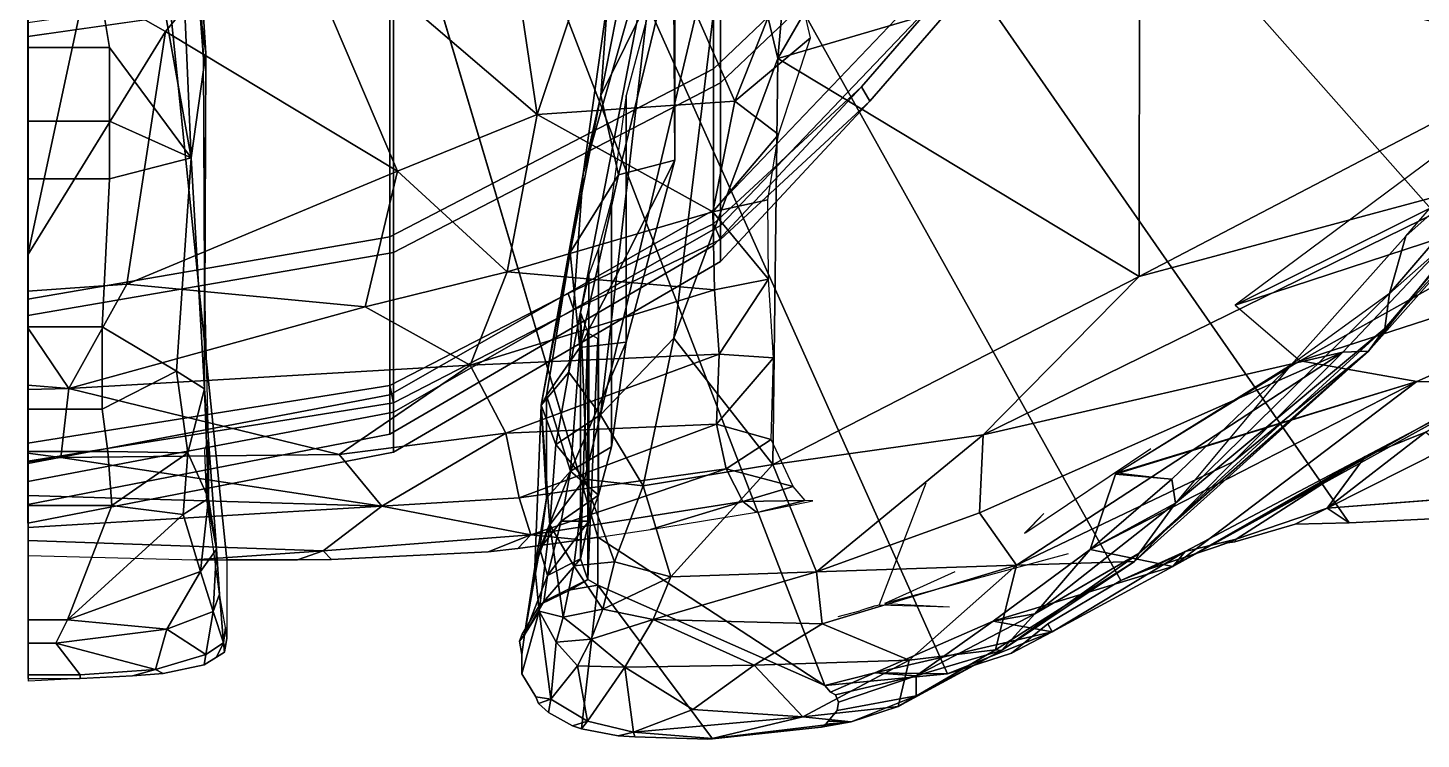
# Model space of a CAD drawing. Header units: metres. Extents: x 0 to 321, y -193 to 151.
# Drawn here: x 0 to 107.9, y -193.2 to -138.1 of the extents above; entities that cross this region are included whole.
import ezdxf

# ---------------------------------------------------------------- set-up
doc = ezdxf.new("R2010")
doc.units = ezdxf.units.M

msp = doc.modelspace()

# ---------------------------------------------------------------- linework, layer by layer
at = {"layer": 'mask_half'}
for points, invisible_edges in [([(74.58, -120.82, 235.74), (53.12, -122.88, 185.49), (53.12, -141.28, 205.88)], 1), ([(53.12, -141.28, 205.88), (74.58, -129.71, 261.17), (74.58, -120.82, 235.74)], 1), ([(75.33, -130.69, 260.76), (53.66, -142.38, 204.91), (75.33, -121.7, 235.07)], 1), ([(53.66, -123.79, 184.32), (75.33, -121.7, 235.07), (53.66, -142.38, 204.91)], 1), ([(28.04, -133.7, 164.09), (53.12, -141.28, 205.88), (53.12, -122.88, 185.49)], 1), ([(53.66, -142.38, 204.91), (28.32, -134.72, 162.7), (53.66, -123.79, 184.32)], 1), ([(1.06, -127.52, 151.3), (0.02, -138.78, 154.67), (0.02, -127.65, 151)], 1), ([(0.02, -138.78, 154.67), (1.06, -127.52, 151.3), (28.32, -134.72, 162.7)], 3), ([(74.58, -129.71, 261.17), (53.12, -141.28, 205.88), (53.12, -152.23, 237.16)], 1), ([(53.12, -152.23, 237.16), (64.56, -142.69, 286), (74.58, -129.71, 261.17)], 3), ([(74.58, -129.71, 261.17), (64.56, -142.69, 286), (74.58, -131.12, 281.77)], 1), ([(65.21, -143.8, 285.84), (53.66, -153.43, 236.51), (75.33, -130.69, 260.76)], 13), ([(53.66, -142.38, 204.91), (75.33, -130.69, 260.76), (53.66, -153.43, 236.51)], 1), ([(65.21, -143.8, 285.84), (74.58, -131.12, 281.77), (64.56, -142.69, 286)], 1), ([(65.21, -143.8, 285.84), (75.33, -130.69, 260.76), (75.33, -132.11, 281.57)], 1), ([(74.58, -131.12, 281.77), (65.21, -143.8, 285.84), (75.33, -132.11, 281.57)], 1), ([(0.02, -159.13, 179.85), (28.04, -133.7, 164.09), (0.02, -137.72, 156.14)], 1), ([(28.04, -133.7, 164.09), (0.02, -159.13, 179.85), (28.04, -154.29, 186.91)], 1), ([(53.12, -141.28, 205.88), (28.04, -133.7, 164.09), (28.04, -154.29, 186.91)], 1), ([(28.32, -134.72, 162.7), (0.02, -160.4, 178.63), (0.02, -138.78, 154.67)], 1), ([(0.02, -160.4, 178.63), (28.32, -134.72, 162.7), (28.32, -155.52, 185.75)], 1), ([(28.32, -134.72, 162.7), (53.66, -142.38, 204.91), (28.32, -155.52, 185.75)], 1), ([(28.04, -166.53, 221.9), (53.12, -141.28, 205.88), (28.04, -154.29, 186.91)], 1), ([(53.12, -141.28, 205.88), (28.04, -166.53, 221.9), (53.12, -152.23, 237.16)], 1), ([(53.66, -142.38, 204.91), (28.32, -167.88, 221.1), (28.32, -155.52, 185.75)], 1), ([(28.32, -167.88, 221.1), (53.66, -142.38, 204.91), (53.66, -153.43, 236.51)], 1), ([(64.56, -142.69, 286), (53.12, -152.23, 237.16), (53.12, -154.96, 277.19)], 1), ([(53.66, -154.5, 290.72), (64.56, -142.69, 286), (53.12, -153.28, 290.83)], 1), ([(64.56, -142.69, 286), (53.66, -154.5, 290.72), (65.21, -143.8, 285.84)], 1), ([(53.66, -153.43, 236.51), (65.21, -143.8, 285.84), (53.66, -156.2, 276.94)], 1), ([(28.04, -169.59, 266.69), (53.12, -152.23, 237.16), (28.04, -166.53, 221.9)], 1), ([(53.12, -152.23, 237.16), (28.04, -169.59, 266.69), (53.12, -154.96, 277.19)], 1), ([(53.12, -154.96, 277.19), (28.04, -165.81, 297.49), (53.12, -153.28, 290.83)], 3), ([(53.12, -153.28, 290.83), (28.04, -165.81, 297.49), (41.86, -158.69, 295.58)], 1), ([(53.66, -153.43, 236.51), (28.32, -170.97, 266.34), (28.32, -167.88, 221.1)], 1), ([(28.32, -170.97, 266.34), (53.66, -153.43, 236.51), (53.66, -156.2, 276.94)], 1), ([(42.29, -159.96, 295.52), (53.12, -153.28, 290.83), (41.86, -158.69, 295.58)], 1), ([(53.12, -153.28, 290.83), (42.29, -159.96, 295.52), (53.66, -154.5, 290.72)], 1), ([(0.02, -171.85, 216.23), (28.04, -154.29, 186.91), (0.02, -159.13, 179.85)], 1), ([(28.04, -154.29, 186.91), (0.02, -171.85, 216.23), (28.04, -166.53, 221.9)], 1), ([(28.04, -165.81, 297.49), (53.12, -154.96, 277.19), (28.04, -169.59, 266.69)], 1), ([(28.32, -167.15, 297.45), (53.66, -156.2, 276.94), (53.66, -154.5, 290.72)], 13), ([(28.32, -167.15, 297.45), (53.66, -154.5, 290.72), (42.29, -159.96, 295.52)], 1), ([(28.32, -155.52, 185.75), (0.02, -173.26, 215.37), (0.02, -160.4, 178.63)], 1), ([(0.02, -173.26, 215.37), (28.32, -155.52, 185.75), (28.32, -167.88, 221.1)], 1), ([(53.66, -156.2, 276.94), (28.32, -167.15, 297.45), (28.32, -170.97, 266.34)], 1), ([(28.32, -167.15, 297.45), (41.86, -158.69, 295.58), (28.04, -165.81, 297.49)], 1), ([(41.86, -158.69, 295.58), (28.32, -167.15, 297.45), (42.29, -159.96, 295.52)], 1), ([(0.02, -170.29, 301.37), (28.32, -167.15, 297.45), (28.04, -165.81, 297.49)], 1), ([(28.04, -169.59, 266.69), (0.02, -170.29, 301.37), (28.04, -165.81, 297.49)], 1), ([(0.02, -175.03, 262.78), (28.04, -166.53, 221.9), (0.02, -171.85, 216.23)], 1), ([(28.04, -166.53, 221.9), (0.02, -175.03, 262.78), (28.04, -169.59, 266.69)], 1), ([(28.32, -167.15, 297.45), (0.02, -170.29, 301.37), (0.02, -171.68, 301.37)], 1), ([(0.02, -171.68, 301.37), (28.32, -170.97, 266.34), (28.32, -167.15, 297.45)], 1), ([(28.32, -167.88, 221.1), (0.02, -176.47, 262.39), (0.02, -173.26, 215.37)], 1), ([(0.02, -176.47, 262.39), (28.32, -167.88, 221.1), (28.32, -170.97, 266.34)], 1), ([(0.02, -170.29, 301.37), (28.04, -169.59, 266.69), (0.02, -175.03, 262.78)], 1), ([(28.32, -170.97, 266.34), (0.02, -171.68, 301.37), (0.02, -176.47, 262.39)], 1)]:
    msp.add_3dface(points, dxfattribs=dict(at, invisible_edges=invisible_edges))
for points in [[(53.12, -153.28, 290.83), (64.56, -142.69, 286), (53.12, -154.96, 277.19)], [(53.66, -154.5, 290.72), (53.66, -156.2, 276.94), (65.21, -143.8, 285.84)]]:
    msp.add_3dface(points, dxfattribs=at)
at = {"layer": 'shirt_half'}
for points in [[(39.45, -144.83, -32.76), (34.71, -112.89, 28.5), (19.49, -127.7, -0.48)], [(46.24, -124.54, 4.71), (34.71, -112.89, 28.5), (39.45, -144.83, -32.76)], [(4.49, -134.87, -15.8), (0.02, -114.08, 23.29), (0.02, -155.69, -60.11)], [(54.76, -143.78, -35.17), (46.24, -124.54, 4.71), (39.45, -144.83, -32.76)], [(59.17, -132.63, -16.1), (46.24, -124.54, 4.71), (54.76, -143.78, -35.17)], [(19.49, -127.7, -0.48), (4.49, -134.87, -15.8), (10.68, -138.39, -22.43)], [(28.64, -149.22, -41.83), (19.49, -127.7, -0.48), (10.68, -138.39, -22.43)], [(39.45, -144.83, -32.76), (19.49, -127.7, -0.48), (28.64, -149.22, -41.83)], [(60.62, -138.88, -28.03), (59.17, -132.63, -16.1), (54.76, -143.78, -35.17)], [(10.68, -138.39, -22.43), (4.49, -134.87, -15.8), (0.02, -155.69, -60.11)], [(28.64, -149.22, -41.83), (10.68, -138.39, -22.43), (7.69, -157.96, -64.68)], [(60.62, -138.88, -28.03), (54.76, -143.78, -35.17), (58.15, -146.38, -41.46)], [(54.76, -143.78, -35.17), (39.45, -144.83, -32.76), (53.06, -152.36, -52.54)], [(58.15, -146.38, -41.46), (54.76, -143.78, -35.17), (53.06, -152.36, -52.54)], [(39.45, -144.83, -32.76), (28.64, -149.22, -41.83), (37.13, -157.01, -58.96)], [(53.06, -152.36, -52.54), (39.45, -144.83, -32.76), (37.13, -157.01, -58.96)], [(58.15, -146.38, -41.46), (53.06, -152.36, -52.54), (57.31, -151.43, -51.77)], [(28.64, -149.22, -41.83), (7.69, -157.96, -64.68), (26.15, -159.71, -65.57)], [(37.13, -157.01, -58.96), (28.64, -149.22, -41.83), (26.15, -159.71, -65.57)], [(57.36, -157.58, -66.14), (57.31, -151.43, -51.77), (53.06, -152.36, -52.54)], [(53.2, -158.4, -67.14), (53.06, -152.36, -52.54), (37.13, -157.01, -58.96)], [(57.36, -157.58, -66.14), (53.06, -152.36, -52.54), (53.2, -158.4, -67.14)], [(37.13, -157.01, -58.96), (26.15, -159.71, -65.57), (34.26, -164.25, -78.11)], [(53.2, -158.4, -67.14), (37.13, -157.01, -58.96), (34.26, -164.25, -78.11)], [(26.15, -159.71, -65.57), (7.69, -157.96, -64.68), (3.18, -166.05, -87.08)], [(53.55, -163.39, -81.65), (53.2, -158.4, -67.14), (34.26, -164.25, -78.11)], [(57.36, -157.58, -66.14), (53.2, -158.4, -67.14), (53.55, -163.39, -81.65)], [(57.75, -163.66, -84.13), (57.36, -157.58, -66.14), (53.55, -163.39, -81.65)], [(34.26, -164.25, -78.11), (26.15, -159.71, -65.57), (3.18, -166.05, -87.08)], [(53.55, -163.39, -81.65), (34.26, -164.25, -78.11), (37.04, -169.51, -97.16)], [(53.55, -163.39, -81.65), (37.04, -169.51, -97.16), (53.33, -168.82, -101.5)], [(57.75, -163.66, -84.13), (53.55, -163.39, -81.65), (53.33, -168.82, -101.5)], [(57.75, -163.66, -84.13), (53.33, -168.82, -101.5), (57.57, -170, -108.69)], [(34.26, -164.25, -78.11), (3.18, -166.05, -87.08), (24.13, -171.15, -102.47)], [(37.04, -169.51, -97.16), (34.26, -164.25, -78.11), (24.13, -171.15, -102.47)], [(3.18, -166.05, -87.08), (0.02, -165.78, -85.98), (0.02, -166.12, -87.26)], [(24.13, -171.15, -102.47), (3.18, -166.05, -87.08), (2.57, -171.38, -106.4)], [(53.33, -168.82, -101.5), (37.04, -169.51, -97.16), (38.06, -174.51, -119.23)], [(54.1, -172.27, -118.08), (53.33, -168.82, -101.5), (38.06, -174.51, -119.23)], [(57.57, -170, -108.69), (53.33, -168.82, -101.5), (54.1, -172.27, -118.08)], [(37.04, -169.51, -97.16), (24.13, -171.15, -102.47), (27.42, -175.16, -119.74)], [(38.06, -174.51, -119.23), (37.04, -169.51, -97.16), (27.42, -175.16, -119.74)], [(59.28, -173.64, -130.59), (57.57, -170, -108.69), (54.1, -172.27, -118.08)], [(2.57, -171.38, -106.4), (0.02, -171.05, -105.14), (0.02, -171.72, -108.27)], [(27.42, -175.16, -119.74), (24.13, -171.15, -102.47), (2.57, -171.38, -106.4)], [(54.1, -172.27, -118.08), (38.06, -174.51, -119.23), (38.97, -177.37, -138)], [(55.39, -174.81, -135.63), (54.1, -172.27, -118.08), (38.97, -177.37, -138)], [(59.28, -173.64, -130.59), (54.1, -172.27, -118.08), (55.39, -174.81, -135.63)], [(60.22, -174.72, -143.86), (59.28, -173.64, -130.59), (55.39, -174.81, -135.63)], [(27.42, -175.16, -119.74), (0.02, -174.33, -119.86), (0.02, -176.81, -134.73)], [(38.97, -177.37, -138), (38.06, -174.51, -119.23), (27.42, -175.16, -119.74)], [(60.8, -174.76, -150.47), (60.22, -174.72, -143.86), (56.69, -175.59, -150.47)], [(38.97, -177.37, -138), (27.42, -175.16, -119.74), (22.88, -178.63, -142.99)], [(56.44, -175.62, -150.47), (55.39, -174.81, -135.63), (48.23, -176.98, -150.47)], [(38.97, -177.37, -138), (35.66, -178.69, -150.47), (37.95, -178.43, -150.47)], [(42.86, -177.76, -150.47), (38.97, -177.37, -138), (37.95, -178.43, -150.47)], [(22.88, -178.63, -142.99), (12.92, -179.32, -150.47), (20.9, -179.33, -150.47)], [(23.54, -179.29, -150.47), (22.88, -178.63, -142.99), (20.9, -179.33, -150.47)]]:
    msp.add_3dface(points, dxfattribs=at)
for points, invisible_edges in [([(0.02, -158.52, -66.2), (10.68, -138.39, -22.43), (0.02, -155.69, -60.11)], 1), ([(10.68, -138.39, -22.43), (0.02, -158.52, -66.2), (7.69, -157.96, -64.68)], 1), ([(0.02, -158.52, -66.2), (3.18, -166.05, -87.08), (7.69, -157.96, -64.68)], 1), ([(3.18, -166.05, -87.08), (0.02, -158.52, -66.2), (0.02, -161.36, -74.08)], 1), ([(3.18, -166.05, -87.08), (0.02, -161.36, -74.08), (0.02, -165.75, -85.91)], 12), ([(3.18, -166.05, -87.08), (0.02, -165.75, -85.91), (0.02, -165.78, -85.98)], 1), ([(0.02, -171.05, -105.14), (3.18, -166.05, -87.08), (0.02, -166.12, -87.26)], 1), ([(3.18, -166.05, -87.08), (0.02, -171.05, -105.14), (2.57, -171.38, -106.4)], 1), ([(0.02, -174.33, -119.86), (2.57, -171.38, -106.4), (0.02, -171.72, -108.27)], 1), ([(2.57, -171.38, -106.4), (0.02, -174.33, -119.86), (27.42, -175.16, -119.74)], 1), ([(56.44, -175.62, -150.47), (60.22, -174.72, -143.86), (55.39, -174.81, -135.63)], 1), ([(60.22, -174.72, -143.86), (56.44, -175.62, -150.47), (56.69, -175.59, -150.47)], 1), ([(0.02, -177.82, -141.32), (27.42, -175.16, -119.74), (0.02, -176.81, -134.73)], 1), ([(27.42, -175.16, -119.74), (0.02, -177.82, -141.32), (22.88, -178.63, -142.99)], 1), ([(42.86, -177.76, -150.47), (55.39, -174.81, -135.63), (38.97, -177.37, -138)], 1), ([(55.39, -174.81, -135.63), (42.86, -177.76, -150.47), (48.23, -176.98, -150.47)], 1), ([(0.07, -178.98, -150.47), (0.02, -177.82, -141.32), (0.02, -178.98, -150.47)], 1), ([(0.02, -177.82, -141.32), (0.07, -178.98, -150.47), (22.88, -178.63, -142.99)], 3), ([(23.54, -179.29, -150.47), (38.97, -177.37, -138), (22.88, -178.63, -142.99)], 1), ([(38.97, -177.37, -138), (23.54, -179.29, -150.47), (35.66, -178.69, -150.47)], 1), ([(22.88, -178.63, -142.99), (0.07, -178.98, -150.47), (12.92, -179.32, -150.47)], 1)]:
    msp.add_3dface(points, dxfattribs=dict(at, invisible_edges=invisible_edges))
at = {"layer": 'suit_cap_half'}
for points, invisible_edges in [([(0.07, -29.24, -150.47), (135.77, -161.93, -150.47), (124.7, -170.3, -150.47)], 3), ([(135.77, -161.93, -150.47), (0.07, -29.24, -150.47), (146.77, -155.07, -150.47)], 1), ([(163.98, -137.83, -150.47), (146.77, -155.07, -150.47), (0.07, -29.24, -150.47)], 1), ([(0.07, -29.24, -150.47), (86.73, -180.08, -150.47), (84.65, -180.93, -150.47)], 1), ([(86.73, -180.08, -150.47), (0.07, -29.24, -150.47), (92.91, -177.99, -150.47)], 15), ([(92.91, -177.99, -150.47), (0.07, -29.24, -150.47), (98.16, -176.55, -150.47)], 15), ([(98.16, -176.55, -150.47), (0.07, -29.24, -150.47), (102.32, -176.46, -150.47)], 1), ([(124.7, -170.3, -150.47), (102.32, -176.46, -150.47), (0.07, -29.24, -150.47)], 1), ([(84.65, -180.93, -150.47), (71.23, -188.16, -150.47), (0.07, -29.24, -150.47)], 1), ([(15.42, -179.32, -150.47), (0.07, -188.71, -150.47), (0.07, -29.24, -150.47)], 1), ([(44.16, -177.57, -150.47), (15.42, -179.32, -150.47), (0.07, -29.24, -150.47)], 1), ([(102.32, -176.46, -150.47), (124.7, -170.3, -150.47), (119.13, -173.31, -150.47)], 13), ([(102.32, -176.46, -150.47), (119.13, -173.31, -150.47), (117.36, -173.98, -150.47)], 13), ([(102.32, -176.46, -150.47), (117.36, -173.98, -150.47), (110.91, -176.04, -150.47)], 1), ([(92.91, -177.99, -150.47), (98.16, -176.55, -150.47), (93.49, -177.93, -150.47)], 1), ([(15.42, -179.32, -150.47), (44.16, -177.57, -150.47), (42.86, -177.76, -150.47)], 13), ([(15.42, -179.32, -150.47), (42.86, -177.76, -150.47), (37.95, -178.43, -150.47)], 13), ([(86.73, -180.08, -150.47), (92.91, -177.99, -150.47), (92.11, -178.28, -150.47)], 1), ([(15.42, -179.32, -150.47), (37.95, -178.43, -150.47), (35.66, -178.69, -150.47)], 13), ([(15.42, -179.32, -150.47), (35.66, -178.69, -150.47), (23.54, -179.29, -150.47)], 13), ([(0.07, -188.71, -150.47), (15.42, -179.32, -150.47), (15.42, -185.4, -150.47)], 13), ([(15.42, -179.32, -150.47), (23.54, -179.29, -150.47), (20.9, -179.33, -150.47)], 1), ([(71.23, -188.16, -150.47), (84.65, -180.93, -150.47), (78.99, -184.28, -150.47)], 13), ([(42.05, -181.64, -150.47), (42.89, -192.41, -150.47), (39.75, -182.76, -150.47)], 3), ([(42.89, -192.41, -150.47), (42.05, -181.64, -150.47), (44.16, -181.28, -150.47)], 1), ([(53.03, -193.19, -150.47), (42.89, -192.41, -150.47), (44.16, -181.28, -150.47)], 1), ([(61.74, -189.06, -150.47), (53.03, -193.19, -150.47), (44.16, -181.28, -150.47)], 1), ([(39.54, -183.02, -150.47), (42.89, -192.41, -150.47), (38.29, -185.07, -150.47)], 3), ([(39.75, -182.76, -150.47), (42.89, -192.41, -150.47), (39.54, -183.02, -150.47)], 3), ([(71.23, -188.16, -150.47), (78.99, -184.28, -150.47), (76.19, -186.54, -150.47)], 1), ([(0.07, -188.71, -150.47), (15.42, -185.4, -150.47), (15.3, -186.16, -150.47)], 13), ([(38.29, -185.07, -150.47), (42.89, -192.41, -150.47), (38.09, -185.62, -150.47)], 3), ([(0.07, -188.71, -150.47), (15.3, -186.16, -150.47), (15.25, -186.46, -150.47)], 13), ([(0.07, -188.71, -150.47), (15.25, -186.46, -150.47), (14.63, -186.87, -150.47)], 13), ([(38.09, -185.62, -150.47), (42.89, -192.41, -150.47), (38.26, -186.66, -150.47)], 3), ([(0.07, -188.71, -150.47), (14.63, -186.87, -150.47), (13.67, -187.46, -150.47)], 13), ([(0.07, -188.71, -150.47), (13.67, -187.46, -150.47), (10.5, -188.12, -150.47)], 13), ([(38.26, -186.66, -150.47), (42.89, -192.41, -150.47), (38.27, -188.16, -150.47)], 3), ([(0.07, -188.71, -150.47), (10.5, -188.12, -150.47), (8.13, -188.3, -150.47)], 1), ([(38.27, -188.16, -150.47), (42.89, -192.41, -150.47), (39.36, -189.94, -150.47)], 3), ([(53.03, -193.19, -150.47), (61.74, -189.06, -150.47), (62.18, -189.57, -150.47)], 13), ([(53.03, -193.19, -150.47), (62.18, -189.57, -150.47), (62.55, -189.78, -150.47)], 13), ([(53.03, -193.19, -150.47), (62.55, -189.78, -150.47), (62.79, -190.34, -150.47)], 13), ([(39.36, -189.94, -150.47), (42.89, -192.41, -150.47), (39.56, -190.45, -150.47)], 3), ([(39.56, -190.45, -150.47), (42.89, -192.41, -150.47), (40.33, -191.15, -150.47)], 3), ([(53.03, -193.19, -150.47), (62.79, -190.34, -150.47), (62.69, -190.98, -150.47)], 13), ([(40.33, -191.15, -150.47), (42.89, -192.41, -150.47), (42.19, -192.18, -150.47)], 1), ([(53.03, -193.19, -150.47), (62.69, -190.98, -150.47), (61.99, -191.81, -150.47)], 13), ([(53.03, -193.19, -150.47), (61.99, -191.81, -150.47), (61.82, -192.06, -150.47)], 13), ([(42.89, -192.41, -150.47), (53.03, -193.19, -150.47), (45.74, -192.95, -150.47)], 3), ([(45.74, -192.95, -150.47), (53.03, -193.19, -150.47), (47.01, -193.03, -150.47)], 3), ([(47.01, -193.03, -150.47), (53.03, -193.19, -150.47), (52.68, -193.21, -150.47)], 1), ([(53.03, -193.19, -150.47), (61.82, -192.06, -150.47), (61.46, -192.28, -150.47)], 1)]:
    msp.add_3dface(points, dxfattribs=dict(at, invisible_edges=invisible_edges))
for points in [[(61.74, -189.06, -150.47), (0.07, -29.24, -150.47), (71.23, -188.16, -150.47)], [(61.74, -189.06, -150.47), (44.16, -177.57, -150.47), (0.07, -29.24, -150.47)], [(61.74, -189.06, -150.47), (44.16, -181.28, -150.47), (44.16, -177.57, -150.47)]]:
    msp.add_3dface(points, dxfattribs=at)
at = {"layer": 'suit_half'}
for p, q in [((97.83, -164.22, -62.49), (84.39, -172.59, -77.91)), ((77.29, -177.19, -117.55), (86.98, -170.69, -93.71)), ((69.56, -173.39, -87.99), (65.95, -182.81, -140.4)), ((78.7, -175.72, -115.15), (77.19, -177.25, -117.75)), ((78.7, -175.72, -115.15), (77.29, -177.19, -117.55)), ((77.19, -177.25, -117.75), (77.29, -177.19, -117.55)), ((66.38, -182.68, -140.01), (80.6, -178.83, -130.2)), ((71.8, -180.24, -130.49), (66.37, -182.69, -140.11)), ((62.76, -183.72, -150.47), (64.43, -183.27, -143.04)), ((65.62, -182.87, -145.97), (64.43, -183.27, -143.04)), ((65.62, -182.87, -145.97), (64.83, -183.15, -142.08)), ((65.62, -182.87, -145.97), (65.29, -183.01, -141.03)), ((65.62, -182.87, -145.97), (65.95, -182.81, -140.4)), ((65.95, -182.81, -140.4), (71.39, -182.95, -149.24)), ((66.37, -182.69, -140.11), (71.39, -182.95, -149.24))]:
    msp.add_line(p, q, dxfattribs=at)
for points in [[(54.51, -125.49, 23.16), (48.94, -128.61, 13.73), (44.37, -168.1, -48.73)], [(54.51, -125.49, 23.16), (44.37, -168.1, -48.73), (50.03, -162.15, -36.84)], [(58.09, -140.48, -0.6), (54.51, -125.49, 23.16), (50.03, -162.15, -36.84)], [(59.37, -125.93, 24.25), (54.51, -125.49, 23.16), (58.09, -140.48, -0.6)], [(66.07, -126.7, 23.42), (59.37, -125.93, 24.25), (58.09, -140.48, -0.6)], [(86.1, -132.25, 10.52), (66.07, -126.7, 23.42), (58.09, -140.48, -0.6)], [(48.94, -128.61, 13.73), (43.03, -149.41, -27.14), (41.92, -164.77, -46.82)], [(48.94, -128.61, 13.73), (41.92, -164.77, -46.82), (44.37, -168.1, -48.73)], [(48.94, -128.61, 13.73), (44.89, -136.02, -6.28), (43.03, -149.41, -27.14)], [(50.01, -132, -10.29), (44.39, -143.35, -24.44), (47.09, -129.6, -3.71)], [(47.09, -129.6, -3.71), (44.39, -143.35, -24.44), (44.89, -136.02, -6.28)], [(50.01, -132, -10.29), (45.75, -149.51, -37.87), (44.39, -143.35, -24.44)], [(50.11, -148.37, -37.33), (45.75, -149.51, -37.87), (50.01, -132, -10.29)], [(86.1, -132.25, 10.52), (58.09, -140.48, -0.6), (86.07, -157.36, -32.96)], [(119.2, -140.08, -8.49), (86.1, -132.25, 10.52), (86.07, -157.36, -32.96)], [(119.2, -140.08, -8.49), (117.85, -131.89, 4.64), (86.1, -132.25, 10.52)], [(44.89, -136.02, -6.28), (44.39, -143.35, -24.44), (43.03, -149.41, -27.14)], [(119.2, -140.08, -8.49), (86.07, -157.36, -32.96), (114.67, -149.67, -26.2)], [(58.09, -140.48, -0.6), (50.03, -162.15, -36.84), (57.7, -171.94, -53.63)], [(86.07, -157.36, -32.96), (58.09, -140.48, -0.6), (57.7, -171.94, -53.63)], [(118.32, -140.84, -17.92), (117.57, -144.58, -24.05), (106.72, -154.25, -42.41)], [(44.39, -143.35, -24.44), (42, -155.52, -43.48), (43.03, -149.41, -27.14)], [(45.75, -149.51, -37.87), (42, -155.52, -43.48), (44.39, -143.35, -24.44)], [(115.83, -142.98, -25.76), (93.51, -159.59, -49.54), (114.91, -148.95, -36.63)], [(117.57, -144.58, -24.05), (113.46, -151.61, -34.63), (105.45, -158.7, -50.75)], [(117.57, -144.58, -24.05), (105.45, -158.7, -50.75), (106.72, -154.25, -42.41)], [(50.11, -148.37, -37.33), (42.76, -162.88, -61.1), (45.75, -149.51, -37.87)], [(50.11, -148.37, -37.33), (46.36, -162.46, -62.2), (42.76, -162.88, -61.1)], [(145.52, -148.69, -65.52), (124.33, -149.51, -44.3), (98.53, -163.9, -64.9)], [(145.52, -148.69, -65.52), (98.53, -163.9, -64.9), (107.58, -165.5, -81.97)], [(145.52, -148.69, -65.52), (107.58, -165.5, -81.97), (114.1, -165.52, -93.98)], [(43.03, -149.41, -27.14), (42, -155.52, -43.48), (39.77, -167.33, -57.89)], [(43.03, -149.41, -27.14), (39.77, -167.33, -57.89), (41.92, -164.77, -46.82)], [(45.75, -149.51, -37.87), (42.76, -162.88, -61.1), (42, -155.52, -43.48)], [(114.67, -149.67, -26.2), (74, -169.64, -52.17), (101.83, -163.24, -50.95)], [(114.67, -149.67, -26.2), (86.07, -157.36, -32.96), (74, -169.64, -52.17)], [(124.33, -149.51, -44.3), (114.91, -148.95, -36.63), (93.51, -159.59, -49.54)], [(124.33, -149.51, -44.3), (93.51, -159.59, -49.54), (98.53, -163.9, -64.9)], [(114.67, -149.67, -26.2), (101.83, -163.24, -50.95), (103.82, -163.16, -53.65)], [(114.67, -149.67, -26.2), (103.82, -163.16, -53.65), (113.88, -151.84, -31.97)], [(113.88, -151.84, -31.97), (103.82, -163.16, -53.65), (105.08, -161.41, -53.44)], [(113.88, -151.84, -31.97), (105.08, -161.41, -53.44), (113.46, -151.61, -34.63)], [(113.46, -151.61, -34.63), (105.08, -161.41, -53.44), (105.45, -158.7, -50.75)], [(106.72, -154.25, -42.41), (105.45, -158.7, -50.75), (97.83, -164.22, -62.49)], [(42, -155.52, -43.48), (40.19, -166.59, -63.9), (39.77, -167.33, -57.89)], [(42.76, -162.88, -61.1), (40.19, -166.59, -63.9), (42, -155.52, -43.48)], [(43.47, -176.33, -103.58), (43.47, -157.23, -103.58), (42.82, -160.15, -124.15)], [(86.07, -157.36, -32.96), (57.7, -171.94, -53.63), (74, -169.64, -52.17)], [(105.45, -158.7, -50.75), (105.08, -161.41, -53.44), (88.89, -174.94, -86.29)], [(42.82, -179.25, -124.15), (42.82, -160.15, -124.15), (43.39, -161.73, -140.69)], [(43.47, -176.33, -103.58), (42.82, -160.15, -124.15), (42.82, -179.25, -124.15)], [(42.82, -179.25, -124.15), (43.39, -161.73, -140.69), (43.39, -180.83, -140.69)], [(43.39, -161.73, -140.69), (44.16, -162.18, -150.47), (43.39, -180.83, -140.69)], [(105.08, -161.41, -53.44), (103.82, -163.16, -53.65), (86.08, -178.8, -92.64)], [(105.08, -161.41, -53.44), (86.08, -178.8, -92.64), (88.89, -174.94, -86.29)], [(42.76, -162.88, -61.1), (42.04, -172.44, -83.48), (40.19, -166.59, -63.9)], [(46.36, -162.46, -62.2), (42.04, -172.44, -83.48), (42.76, -162.88, -61.1)], [(46.36, -162.46, -62.2), (45.2, -170.56, -81.32), (42.04, -172.44, -83.48)], [(43.39, -180.83, -140.69), (44.16, -162.18, -150.47), (44.16, -181.28, -150.47)], [(50.03, -162.15, -36.84), (44.37, -168.1, -48.73), (47.66, -173.59, -57.47)], [(57.7, -171.94, -53.63), (50.03, -162.15, -36.84), (47.66, -173.59, -57.47)], [(101.83, -163.24, -50.95), (73.7, -175.69, -66.44), (76.57, -179.72, -79.44)], [(101.83, -163.24, -50.95), (74, -169.64, -52.17), (73.7, -175.69, -66.44)], [(101.83, -163.24, -50.95), (76.57, -179.72, -79.44), (93.35, -171.73, -69.3)], [(107.58, -165.5, -81.97), (98.53, -163.9, -64.9), (84.39, -172.59, -77.91)], [(103.82, -163.16, -53.65), (93.35, -171.73, -69.3), (85.71, -179.45, -89.62)], [(103.82, -163.16, -53.65), (85.71, -179.45, -89.62), (86.08, -178.8, -92.64)], [(103.82, -163.16, -53.65), (101.83, -163.24, -50.95), (93.35, -171.73, -69.3)], [(41.92, -164.77, -46.82), (39.77, -167.33, -57.89), (40.89, -170.39, -57.63)], [(44.37, -168.1, -48.73), (41.92, -164.77, -46.82), (40.89, -170.39, -57.63)], [(97.83, -164.22, -62.49), (88.89, -174.94, -86.29), (88.61, -173.08, -82.75)], [(107.58, -165.5, -81.97), (82.27, -178.53, -97.33), (88.69, -179.84, -115.64)], [(107.58, -165.5, -81.97), (84.24, -172.68, -78.06), (82.27, -178.53, -97.33)], [(107.58, -165.5, -81.97), (84.39, -172.59, -77.91), (84.24, -172.68, -78.06)], [(115.37, -165.09, -104.03), (114.1, -165.52, -93.98), (88.69, -179.84, -115.64)], [(115.37, -165.09, -104.03), (88.69, -179.84, -115.64), (103.56, -171.31, -115.95)], [(114.1, -165.52, -93.98), (107.58, -165.5, -81.97), (88.69, -179.84, -115.64)], [(115.37, -165.09, -104.03), (103.56, -171.31, -115.95), (108.23, -169.43, -117.49)], [(39.77, -167.33, -57.89), (40.19, -166.59, -63.9), (40.17, -174.54, -84.08)], [(42.04, -172.44, -83.48), (40.17, -174.54, -84.08), (40.19, -166.59, -63.9)], [(39.77, -167.33, -57.89), (40.17, -174.54, -84.08), (39.28, -179.88, -92.76)], [(39.77, -167.33, -57.89), (39.28, -179.88, -92.76), (40.44, -176.6, -73.39)], [(40.89, -170.39, -57.63), (39.77, -167.33, -57.89), (40.44, -176.6, -73.39)], [(44.37, -168.1, -48.73), (40.89, -170.39, -57.63), (43.11, -173.06, -58.85)], [(47.66, -173.59, -57.47), (44.37, -168.1, -48.73), (43.11, -173.06, -58.85)], [(43.11, -173.06, -58.85), (40.89, -170.39, -57.63), (40.44, -176.6, -73.39)], [(74, -169.64, -52.17), (57.7, -171.94, -53.63), (61.09, -180.26, -73.9)], [(74, -169.64, -52.17), (61.09, -180.26, -73.9), (73.7, -175.69, -66.44)], [(108.23, -169.43, -117.49), (103.56, -171.31, -115.95), (100.63, -175.32, -143.23)], [(109.8, -170.69, -125.85), (108.23, -169.43, -117.49), (100.63, -175.32, -143.23)], [(45.2, -170.56, -81.32), (44.21, -174.31, -93.91), (42.04, -172.44, -83.48)], [(103.56, -171.31, -115.95), (88.69, -179.84, -115.64), (89.63, -178.68, -133.41)], [(103.56, -171.31, -115.95), (89.63, -178.68, -133.41), (93.59, -177.71, -147.66)], [(103.56, -171.31, -115.95), (93.59, -177.71, -147.66), (100.63, -175.32, -143.23)], [(115.11, -174.2, -140.77), (109.8, -170.69, -125.85), (100.63, -175.32, -143.23)], [(42.04, -172.44, -83.48), (41.31, -176.32, -97.8), (39.66, -178.46, -98.66)], [(42.04, -172.44, -83.48), (39.66, -178.46, -98.66), (40.17, -174.54, -84.08)], [(44.21, -174.31, -93.91), (41.31, -176.32, -97.8), (42.04, -172.44, -83.48)], [(57.7, -171.94, -53.63), (47.66, -173.59, -57.47), (49.81, -180.64, -73.95)], [(61.09, -180.26, -73.9), (57.7, -171.94, -53.63), (49.81, -180.64, -73.95)], [(93.35, -171.73, -69.3), (76.57, -179.72, -79.44), (85.71, -179.45, -89.62)], [(88.61, -173.08, -82.75), (84.24, -172.68, -78.06), (84.39, -172.59, -77.91)], [(43.11, -173.06, -58.85), (40.44, -176.6, -73.39), (42.3, -179.79, -76.36)], [(45.45, -179.48, -72.25), (43.11, -173.06, -58.85), (42.3, -179.79, -76.36)], [(47.66, -173.59, -57.47), (43.11, -173.06, -58.85), (45.45, -179.48, -72.25)], [(49.81, -180.64, -73.95), (47.66, -173.59, -57.47), (45.45, -179.48, -72.25)], [(88.61, -173.08, -82.75), (82.27, -178.53, -97.33), (84.24, -172.68, -78.06)], [(88.89, -174.94, -86.29), (82.27, -178.53, -97.33), (88.61, -173.08, -82.75)], [(40.17, -174.54, -84.08), (39.66, -178.46, -98.66), (39.28, -179.88, -92.76)], [(44.21, -174.31, -93.91), (43.47, -176.33, -103.58), (41.31, -176.32, -97.8)], [(76.57, -179.72, -79.44), (73.7, -175.69, -66.44), (61.09, -180.26, -73.9)], [(88.89, -174.94, -86.29), (86.08, -178.8, -92.64), (77.98, -183.5, -110.34)], [(88.89, -174.94, -86.29), (77.98, -183.5, -110.34), (82.27, -178.53, -97.33)], [(102.32, -176.46, -150.47), (100.63, -175.32, -143.23), (98.16, -176.55, -150.47)], [(40.44, -176.6, -73.39), (39.28, -179.88, -92.76), (39.61, -183.29, -98.57)], [(40.44, -176.6, -73.39), (39.61, -183.29, -98.57), (41.48, -183.77, -90.88)], [(41.31, -176.32, -97.8), (40.25, -180.54, -123.14), (39.66, -178.46, -98.66)], [(43.47, -176.33, -103.58), (40.25, -180.54, -123.14), (41.31, -176.32, -97.8)], [(43.47, -176.33, -103.58), (42.82, -179.25, -124.15), (40.25, -180.54, -123.14)], [(40.44, -176.6, -73.39), (41.48, -183.77, -90.88), (42.3, -179.79, -76.36)], [(93.59, -177.71, -147.66), (92.11, -178.28, -150.47), (92.91, -177.99, -150.47)], [(93.59, -177.71, -147.66), (92.91, -177.99, -150.47), (93.49, -177.93, -150.47)], [(39.28, -179.88, -92.76), (39.66, -178.46, -98.66), (38.47, -185.14, -142.12)], [(39.66, -178.46, -98.66), (40.25, -180.54, -123.14), (38.47, -185.14, -142.12)], [(82.27, -178.53, -97.33), (77.98, -183.5, -110.34), (74.76, -184.08, -115.65)], [(88.69, -179.84, -115.64), (82.27, -178.53, -97.33), (74.76, -184.08, -115.65)], [(86.08, -178.8, -92.64), (75.4, -186.34, -115.9), (77.98, -183.5, -110.34)], [(86.08, -178.8, -92.64), (85.71, -179.45, -89.62), (75.4, -186.34, -115.9)], [(89.63, -178.68, -133.41), (88.69, -179.84, -115.64), (79.33, -184.89, -130.35)], [(89.63, -178.68, -133.41), (84.65, -180.93, -150.47), (86.73, -180.08, -150.47)], [(39.28, -179.88, -92.76), (38.47, -185.14, -142.12), (39.61, -183.29, -98.57)], [(42.82, -179.25, -124.15), (39.98, -182.54, -144.56), (40.25, -180.54, -123.14)], [(43.39, -180.83, -140.69), (39.98, -182.54, -144.56), (42.82, -179.25, -124.15)], [(44.53, -183.15, -83.53), (42.3, -179.79, -76.36), (41.48, -183.77, -90.88)], [(45.45, -179.48, -72.25), (42.3, -179.79, -76.36), (44.53, -183.15, -83.53)], [(49.81, -180.64, -73.95), (45.45, -179.48, -72.25), (44.53, -183.15, -83.53)], [(76.57, -179.72, -79.44), (61.09, -180.26, -73.9), (61.52, -184.28, -88.21)], [(76.57, -179.72, -79.44), (61.52, -184.28, -88.21), (68.27, -187.1, -105.2)], [(76.57, -179.72, -79.44), (68.27, -187.1, -105.2), (74.95, -186.28, -108.35)], [(88.69, -179.84, -115.64), (74.76, -184.08, -115.65), (79.33, -184.89, -130.35)], [(85.71, -179.45, -89.62), (76.57, -179.72, -79.44), (74.95, -186.28, -108.35)], [(85.71, -179.45, -89.62), (74.95, -186.28, -108.35), (75.4, -186.34, -115.9)], [(40.25, -180.54, -123.14), (39.98, -182.54, -144.56), (38.47, -185.14, -142.12)], [(44.16, -181.28, -150.47), (42.05, -181.64, -150.47), (43.39, -180.83, -140.69)], [(49.81, -180.64, -73.95), (44.53, -183.15, -83.53), (48.45, -183.94, -84.35)], [(61.52, -184.28, -88.21), (61.09, -180.26, -73.9), (48.45, -183.94, -84.35)], [(61.09, -180.26, -73.9), (49.81, -180.64, -73.95), (48.45, -183.94, -84.35)], [(39.98, -182.54, -144.56), (39.75, -182.76, -150.47), (39.54, -183.02, -150.47)], [(39.61, -183.29, -98.57), (40.51, -190.1, -137.8), (40.94, -185.7, -101.72)], [(41.48, -183.77, -90.88), (39.61, -183.29, -98.57), (40.94, -185.7, -101.72)], [(44.53, -183.15, -83.53), (41.48, -183.77, -90.88), (43.64, -185.46, -93.09)], [(48.45, -183.94, -84.35), (44.53, -183.15, -83.53), (43.64, -185.46, -93.09)], [(43.64, -185.46, -93.09), (41.48, -183.77, -90.88), (40.94, -185.7, -101.72)], [(48.45, -183.94, -84.35), (43.64, -185.46, -93.09), (46.24, -187.64, -101.19)], [(56.25, -187.47, -100.86), (48.45, -183.94, -84.35), (46.24, -187.64, -101.19)], [(61.52, -184.28, -88.21), (48.45, -183.94, -84.35), (56.25, -187.47, -100.86)], [(68.27, -187.1, -105.2), (61.52, -184.28, -88.21), (56.25, -187.47, -100.86)], [(79.33, -184.89, -130.35), (74.76, -184.08, -115.65), (65.59, -188.08, -139.39)], [(74.76, -184.08, -115.65), (68.8, -188.31, -134.28), (65.59, -188.08, -139.39)], [(77.98, -183.5, -110.34), (68.8, -188.31, -134.28), (74.76, -184.08, -115.65)], [(77.98, -183.5, -110.34), (75.4, -186.34, -115.9), (68.8, -188.31, -134.28)], [(79.33, -184.89, -130.35), (76.19, -186.54, -150.47), (78.99, -184.28, -150.47)], [(38.47, -185.14, -142.12), (38.29, -185.07, -150.47), (38.09, -185.62, -150.47)], [(38.47, -185.14, -142.12), (38.09, -185.62, -150.47), (38.26, -186.66, -150.47)], [(43.64, -185.46, -93.09), (40.94, -185.7, -101.72), (42.59, -187.52, -106.11)], [(46.24, -187.64, -101.19), (43.64, -185.46, -93.09), (42.59, -187.52, -106.11)], [(79.33, -184.89, -130.35), (65.59, -188.08, -139.39), (71.23, -188.16, -150.47)], [(79.33, -184.89, -130.35), (71.23, -188.16, -150.47), (76.19, -186.54, -150.47)], [(42.59, -187.52, -106.11), (40.94, -185.7, -101.72), (40.51, -190.1, -137.8)], [(74.95, -186.28, -108.35), (68.27, -187.1, -105.2), (67.4, -190.67, -132.01)], [(75.4, -186.34, -115.9), (74.95, -186.28, -108.35), (67.4, -190.67, -132.01)], [(75.4, -186.34, -115.9), (67.4, -190.67, -132.01), (68.81, -189.85, -133.57)], [(75.4, -186.34, -115.9), (68.81, -189.85, -133.57), (68.8, -188.31, -134.28)], [(43.35, -191.81, -139.34), (42.59, -187.52, -106.11), (40.51, -190.1, -137.8)], [(46.24, -187.64, -101.19), (42.59, -187.52, -106.11), (43.35, -191.81, -139.34)], [(46.91, -192.66, -142.29), (46.24, -187.64, -101.19), (43.35, -191.81, -139.34)], [(56.25, -187.47, -100.86), (46.24, -187.64, -101.19), (51.5, -190.91, -124.69)], [(51.5, -190.91, -124.69), (46.24, -187.64, -101.19), (46.91, -192.66, -142.29)], [(60.04, -191.49, -131.6), (56.25, -187.47, -100.86), (51.5, -190.91, -124.69)], [(68.27, -187.1, -105.2), (56.25, -187.47, -100.86), (60.04, -191.49, -131.6)], [(68.27, -187.1, -105.2), (60.04, -191.49, -131.6), (67.4, -190.67, -132.01)], [(65.59, -188.08, -139.39), (62.18, -189.57, -150.47), (61.74, -189.06, -150.47)], [(71.23, -188.16, -150.47), (65.59, -188.08, -139.39), (61.74, -189.06, -150.47)], [(68.8, -188.31, -134.28), (62.79, -190.34, -150.47), (62.55, -189.78, -150.47)], [(68.81, -189.85, -133.57), (67.4, -190.67, -132.01), (63.78, -191.86, -144.49)], [(40.51, -190.1, -137.8), (39.36, -189.94, -150.47), (39.56, -190.45, -150.47)], [(40.51, -190.1, -137.8), (39.56, -190.45, -150.47), (40.33, -191.15, -150.47)], [(60.04, -191.49, -131.6), (51.5, -190.91, -124.69), (46.91, -192.66, -142.29)], [(67.4, -190.67, -132.01), (60.04, -191.49, -131.6), (63.78, -191.86, -144.49)], [(43.35, -191.81, -139.34), (42.19, -192.18, -150.47), (42.89, -192.41, -150.47)], [(60.04, -191.49, -131.6), (46.91, -192.66, -142.29), (53, -193.15, -148.85)], [(63.78, -191.86, -144.49), (60.04, -191.49, -131.6), (53, -193.15, -148.85)], [(63.78, -191.86, -144.49), (61.46, -192.28, -150.47), (61.82, -192.06, -150.47)], [(63.78, -191.86, -144.49), (61.82, -192.06, -150.47), (61.99, -191.81, -150.47)], [(47.01, -193.03, -150.47), (46.91, -192.66, -142.29), (45.74, -192.95, -150.47)], [(53.03, -193.19, -150.47), (53, -193.15, -148.85), (52.68, -193.21, -150.47)]]:
    msp.add_3dface(points, dxfattribs=at)
at = {"layer": 'suit_half', "invisible_edges": 1}
for points in [[(46.36, -162.46, -62.2), (50.11, -129.27, -37.33), (46.36, -143.36, -62.2)], [(50.11, -129.27, -37.33), (46.36, -162.46, -62.2), (50.11, -148.37, -37.33)], [(50.01, -132, -10.29), (50.11, -129.27, -37.33), (50.11, -148.37, -37.33)], [(45.2, -151.46, -81.32), (46.36, -162.46, -62.2), (46.36, -143.36, -62.2)], [(44.21, -155.21, -93.91), (45.2, -170.56, -81.32), (45.2, -151.46, -81.32)], [(46.36, -162.46, -62.2), (45.2, -151.46, -81.32), (45.2, -170.56, -81.32)], [(43.47, -176.33, -103.58), (44.21, -155.21, -93.91), (43.47, -157.23, -103.58)], [(44.21, -155.21, -93.91), (43.47, -176.33, -103.58), (44.21, -174.31, -93.91)], [(45.2, -170.56, -81.32), (44.21, -155.21, -93.91), (44.21, -174.31, -93.91)], [(102.32, -176.46, -150.47), (115.11, -174.2, -140.77), (100.63, -175.32, -143.23)], [(115.11, -174.2, -140.77), (102.32, -176.46, -150.47), (110.91, -176.04, -150.47)], [(93.59, -177.71, -147.66), (98.16, -176.55, -150.47), (100.63, -175.32, -143.23)], [(98.16, -176.55, -150.47), (93.59, -177.71, -147.66), (93.49, -177.93, -150.47)], [(89.63, -178.68, -133.41), (92.11, -178.28, -150.47), (93.59, -177.71, -147.66)], [(79.33, -184.89, -130.35), (84.65, -180.93, -150.47), (89.63, -178.68, -133.41)], [(92.11, -178.28, -150.47), (89.63, -178.68, -133.41), (86.73, -180.08, -150.47)], [(42.05, -181.64, -150.47), (39.98, -182.54, -144.56), (43.39, -180.83, -140.69)], [(84.65, -180.93, -150.47), (79.33, -184.89, -130.35), (78.99, -184.28, -150.47)], [(39.98, -182.54, -144.56), (42.05, -181.64, -150.47), (39.75, -182.76, -150.47)], [(39.61, -183.29, -98.57), (38.26, -186.66, -150.47), (38.27, -188.16, -150.47)], [(38.26, -186.66, -150.47), (39.61, -183.29, -98.57), (38.47, -185.14, -142.12)], [(38.27, -188.16, -150.47), (40.51, -190.1, -137.8), (39.61, -183.29, -98.57)], [(38.47, -185.14, -142.12), (39.54, -183.02, -150.47), (38.29, -185.07, -150.47)], [(39.54, -183.02, -150.47), (38.47, -185.14, -142.12), (39.98, -182.54, -144.56)], [(40.51, -190.1, -137.8), (38.27, -188.16, -150.47), (39.36, -189.94, -150.47)], [(65.59, -188.08, -139.39), (62.55, -189.78, -150.47), (62.18, -189.57, -150.47)], [(62.55, -189.78, -150.47), (65.59, -188.08, -139.39), (68.8, -188.31, -134.28)], [(68.8, -188.31, -134.28), (62.69, -190.98, -150.47), (62.79, -190.34, -150.47)], [(62.69, -190.98, -150.47), (68.8, -188.31, -134.28), (68.81, -189.85, -133.57)], [(63.78, -191.86, -144.49), (62.69, -190.98, -150.47), (68.81, -189.85, -133.57)], [(42.19, -192.18, -150.47), (40.51, -190.1, -137.8), (40.33, -191.15, -150.47)], [(40.51, -190.1, -137.8), (42.19, -192.18, -150.47), (43.35, -191.81, -139.34)], [(45.74, -192.95, -150.47), (43.35, -191.81, -139.34), (42.89, -192.41, -150.47)], [(43.35, -191.81, -139.34), (45.74, -192.95, -150.47), (46.91, -192.66, -142.29)], [(53.03, -193.19, -150.47), (63.78, -191.86, -144.49), (53, -193.15, -148.85)], [(63.78, -191.86, -144.49), (53.03, -193.19, -150.47), (61.46, -192.28, -150.47)], [(62.69, -190.98, -150.47), (63.78, -191.86, -144.49), (61.99, -191.81, -150.47)], [(47.01, -193.03, -150.47), (53, -193.15, -148.85), (46.91, -192.66, -142.29)], [(53, -193.15, -148.85), (47.01, -193.03, -150.47), (52.68, -193.21, -150.47)]]:
    msp.add_3dface(points, dxfattribs=at)
at = {"layer": 'tie_half'}
for points in [[(12.19, -121.72, 11.24), (12.99, -127.48, 3.15), (13.61, -140.52, -22.21)], [(12.66, -148.17, -31.85), (11.65, -124.93, 10.63), (9.05, -127.9, 6.36)], [(13.8, -140.08, -19.13), (11.65, -124.93, 10.63), (12.66, -148.17, -31.85)], [(11.65, -124.93, 10.63), (13.8, -140.08, -19.13), (12.99, -127.48, 3.15)], [(12.99, -127.48, 3.15), (13.8, -140.08, -19.13), (13.61, -140.52, -22.21)], [(12.66, -148.17, -31.85), (6.34, -139.64, -15.26), (6.34, -145.33, -26.27)], [(13.8, -140.08, -19.13), (12.66, -148.17, -31.85), (13.7, -166.08, -67.61)], [(13.8, -140.08, -19.13), (13.71, -157.43, -52.28), (13.61, -140.52, -22.21)], [(13.8, -140.08, -19.13), (13.7, -166.08, -67.61), (13.71, -157.43, -52.28)], [(12.66, -148.17, -31.85), (6.34, -145.33, -26.27), (6.34, -149.8, -34.64)], [(13.7, -166.08, -67.61), (12.66, -148.17, -31.85), (11.53, -164.7, -62.85)], [(13.71, -157.43, -52.28), (13.7, -166.08, -67.61), (14.02, -170.03, -78.04)], [(11.53, -164.7, -62.85), (5.78, -161.27, -56.14), (5.78, -167.65, -69.16)], [(13.7, -166.08, -67.61), (11.53, -164.7, -62.85), (12.4, -171.02, -76.51)], [(14.02, -174.57, -87.76), (13.7, -166.08, -67.61), (12.4, -171.02, -76.51)], [(13.7, -166.08, -67.61), (14.02, -174.57, -87.76), (14.02, -170.03, -78.04)], [(14.02, -170.03, -78.04), (13.85, -174.45, -92.77), (13.72, -170.8, -81.84)], [(14.02, -170.03, -78.04), (14.63, -178.48, -102.14), (13.85, -174.45, -92.77)], [(14.02, -170.03, -78.04), (14.02, -174.57, -87.76), (14.63, -178.48, -102.14)], [(12.4, -171.02, -76.51), (6.21, -170.94, -76.28), (6.51, -175.12, -85.91)], [(12.4, -171.02, -76.51), (6.51, -175.12, -85.91), (12.05, -175.82, -88.83)], [(14.02, -174.57, -87.76), (12.4, -171.02, -76.51), (12.05, -175.82, -88.83)], [(14.02, -174.57, -87.76), (12.05, -175.82, -88.83), (13.38, -180.21, -104.26)], [(14.63, -178.48, -102.14), (14.02, -174.57, -87.76), (13.38, -180.21, -104.26)], [(13.85, -174.45, -92.77), (14.63, -178.48, -102.14), (14.85, -181.98, -118.67)], [(12.05, -175.82, -88.83), (6.51, -175.12, -85.91), (3.08, -183.96, -113.45)], [(13.38, -180.21, -104.26), (12.05, -175.82, -88.83), (3.08, -183.96, -113.45)], [(14.63, -178.48, -102.14), (13.38, -180.21, -104.26), (14.38, -183.33, -118.54)], [(14.63, -178.48, -102.14), (14.38, -183.33, -118.54), (14.85, -181.98, -118.67)], [(13.38, -180.21, -104.26), (3.08, -183.96, -113.45), (10.78, -184.68, -120.02)], [(14.38, -183.33, -118.54), (13.38, -180.21, -104.26), (10.78, -184.68, -120.02)], [(14.38, -183.33, -118.54), (15.17, -185.74, -139.57), (14.85, -181.98, -118.67)], [(14.85, -181.98, -118.67), (15.17, -185.74, -139.57), (15.33, -184.56, -138.24)], [(14.38, -183.33, -118.54), (10.78, -184.68, -120.02), (13.8, -186.66, -140.56)], [(15.17, -185.74, -139.57), (14.38, -183.33, -118.54), (13.8, -186.66, -140.56)], [(10.78, -184.68, -120.02), (3.08, -183.96, -113.45), (2.18, -185.77, -122.72)], [(10.78, -184.68, -120.02), (2.18, -185.77, -122.72), (9.91, -187.82, -145.06)], [(13.8, -186.66, -140.56), (10.78, -184.68, -120.02), (9.91, -187.82, -145.06)], [(9.91, -187.82, -145.06), (2.18, -185.77, -122.72), (4.06, -188.23, -146.66)], [(15.25, -186.46, -150.47), (15.17, -185.74, -139.57), (14.63, -186.87, -150.47)], [(15.17, -185.74, -139.57), (15.25, -186.46, -150.47), (15.3, -186.16, -150.47)], [(10.5, -188.12, -150.47), (9.91, -187.82, -145.06), (8.13, -188.3, -150.47)]]:
    msp.add_3dface(points, dxfattribs=at)
at = {"layer": 'tie_half', "invisible_edges": 1}
for points in [[(6.34, -139.64, -15.26), (9.05, -127.9, 6.36), (4.53, -128.51, 5.7)], [(9.05, -127.9, 6.36), (6.34, -139.64, -15.26), (12.66, -148.17, -31.85)], [(6.34, -139.64, -15.26), (0.02, -128.51, 5.7), (0.02, -139.64, -15.26)], [(0.02, -128.51, 5.7), (6.34, -139.64, -15.26), (4.53, -128.51, 5.7)], [(6.34, -145.33, -26.27), (0.02, -139.64, -15.26), (0.02, -145.33, -26.27)], [(0.02, -139.64, -15.26), (6.34, -145.33, -26.27), (6.34, -139.64, -15.26)], [(6.34, -149.8, -34.64), (0.02, -145.33, -26.27), (0.02, -149.8, -34.64)], [(0.02, -145.33, -26.27), (6.34, -149.8, -34.64), (6.34, -145.33, -26.27)], [(6.34, -149.8, -34.64), (11.53, -164.7, -62.85), (12.66, -148.17, -31.85)], [(5.78, -161.27, -56.14), (0.02, -149.8, -34.64), (0.02, -161.27, -56.14)], [(0.02, -149.8, -34.64), (5.78, -161.27, -56.14), (6.34, -149.8, -34.64)], [(11.53, -164.7, -62.85), (6.34, -149.8, -34.64), (5.78, -161.27, -56.14)], [(5.78, -167.65, -69.16), (0.02, -161.27, -56.14), (0.02, -167.65, -69.16)], [(0.02, -161.27, -56.14), (5.78, -167.65, -69.16), (5.78, -161.27, -56.14)], [(6.21, -170.94, -76.28), (11.53, -164.7, -62.85), (5.78, -167.65, -69.16)], [(11.53, -164.7, -62.85), (6.21, -170.94, -76.28), (12.4, -171.02, -76.51)], [(0.02, -170.94, -76.28), (5.78, -167.65, -69.16), (0.02, -167.65, -69.16)], [(5.78, -167.65, -69.16), (0.02, -170.94, -76.28), (6.21, -170.94, -76.28)], [(6.51, -175.12, -85.91), (0.02, -170.94, -76.28), (0.02, -175.12, -85.91)], [(0.02, -170.94, -76.28), (6.51, -175.12, -85.91), (6.21, -170.94, -76.28)], [(3.08, -183.96, -113.45), (0.02, -175.12, -85.91), (0.02, -183.96, -113.45)], [(0.02, -175.12, -85.91), (3.08, -183.96, -113.45), (6.51, -175.12, -85.91)], [(2.18, -185.77, -122.72), (0.02, -183.96, -113.45), (0.02, -185.77, -122.72)], [(0.02, -183.96, -113.45), (2.18, -185.77, -122.72), (3.08, -183.96, -113.45)], [(15.17, -185.74, -139.57), (15.42, -185.4, -150.47), (15.33, -184.56, -138.24)], [(15.42, -185.4, -150.47), (15.17, -185.74, -139.57), (15.3, -186.16, -150.47)], [(4.06, -188.23, -146.66), (0.02, -185.77, -122.72), (0.02, -188.23, -146.66)], [(0.02, -185.77, -122.72), (4.06, -188.23, -146.66), (2.18, -185.77, -122.72)], [(13.8, -186.66, -140.56), (14.63, -186.87, -150.47), (15.17, -185.74, -139.57)], [(10.5, -188.12, -150.47), (13.8, -186.66, -140.56), (9.91, -187.82, -145.06)], [(13.8, -186.66, -140.56), (10.5, -188.12, -150.47), (13.67, -187.46, -150.47)], [(14.63, -186.87, -150.47), (13.8, -186.66, -140.56), (13.67, -187.46, -150.47)], [(4.08, -188.5, -150.47), (0.02, -188.23, -146.66), (0.02, -188.5, -150.47)], [(0.02, -188.23, -146.66), (4.08, -188.5, -150.47), (4.06, -188.23, -146.66)], [(4.08, -188.5, -150.47), (9.91, -187.82, -145.06), (4.06, -188.23, -146.66)], [(9.91, -187.82, -145.06), (4.08, -188.5, -150.47), (8.13, -188.3, -150.47)]]:
    msp.add_3dface(points, dxfattribs=at)

doc.saveas('drawing.dxf')
